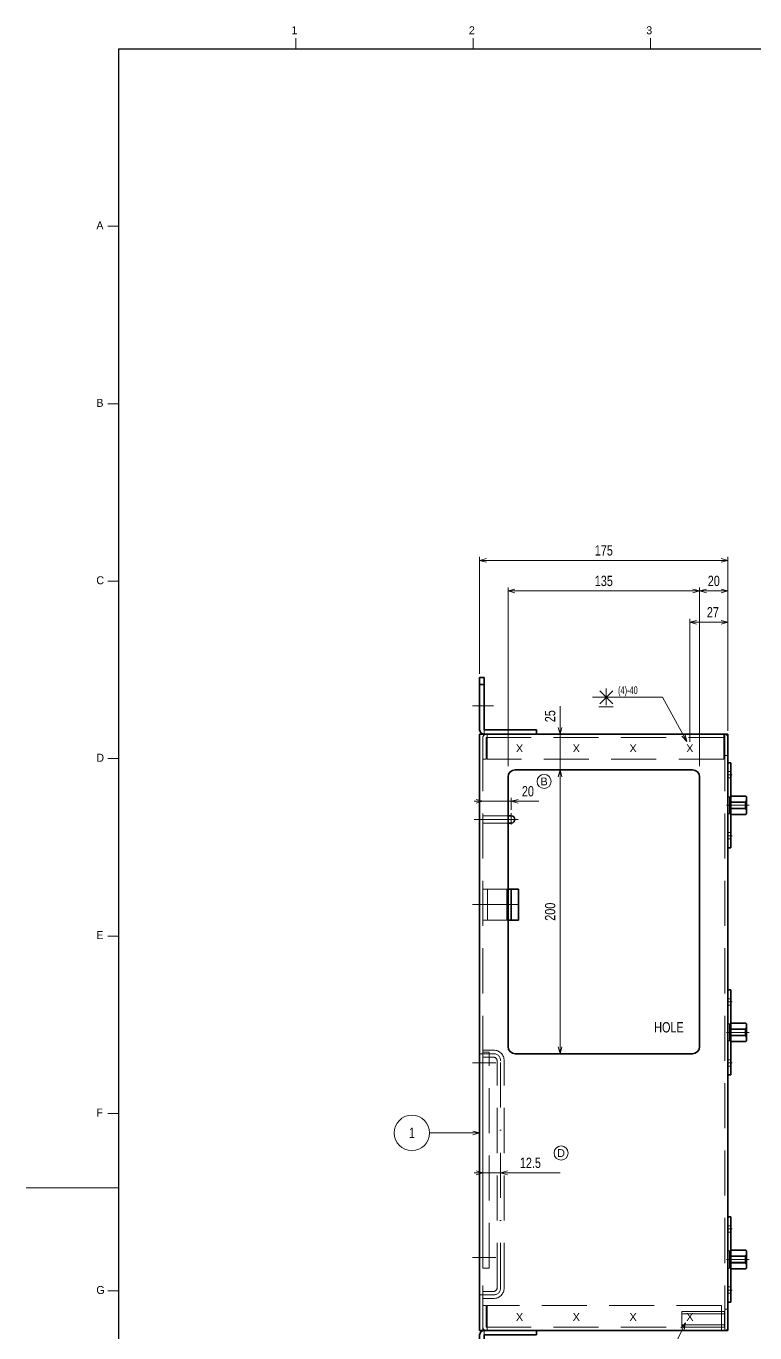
# Model space of a CAD drawing. Header units: millimetres. Extents: x 10 to 821, y 12 to 580.
# Drawn here: x 9.5 to 214.9, y 212.2 to 580.4 of the extents above; entities that cross this region are included whole.
import ezdxf
from ezdxf.enums import TextEntityAlignment as Align

# ---------------------------------------------------------------- set-up
doc = ezdxf.new("R2010")
doc.units = ezdxf.units.MM
doc.linetypes.add('DASHDOT', pattern=[25.3, 12.7, -6.3, 0, -6.3])
doc.linetypes.add('DASHED', pattern=[19, 12.7, -6.3])
for name, color, linetype in [('GR1_01', 7, 'Continuous'), ('GR1_02', 7, 'Continuous'), ('GR1_03', 7, 'Continuous'), ('GR1_04', 7, 'Continuous'), ('GR1_05', 7, 'Continuous'), ('GR1_06', 7, 'Continuous'), ('GR1_07', 7, 'Continuous'), ('GR1_08', 7, 'Continuous'), ('GR1_09', 7, 'Continuous'), ('GR1_10', 7, 'Continuous'), ('図面枠B6M', 7, 'Continuous')]:
    doc.layers.add(name, color=color, linetype=linetype)
doc.styles.add('HG丸ｺﾞｼｯｸM-PRO', font='')
doc.styles.get('HG丸ｺﾞｼｯｸM-PRO').set_extended_font_data('HG丸ｺﾞｼｯｸM-PRO')

# ---------------------------------------------------------------- blocks, each defined once
blk = doc.blocks.new('BLKF023')
at = {"layer": '図面枠B6M', "color": 4, "linetype": 'Continuous', "lineweight": 13}
for p, q in [((85.5, 577), (85.5, 574)), ((135.5, 577), (135.5, 574)), ((185.5, 577), (185.5, 574)), ((32.5, 524), (35.5, 524)), ((32.5, 474), (35.5, 474)), ((32.5, 424), (35.5, 424)), ((32.5, 374), (35.5, 374)), ((32.5, 324), (35.5, 324)), ((32.5, 274), (35.5, 274)), ((9.5, 253), (35.5, 253)), ((32.5, 224), (35.5, 224))]:
    blk.add_line(p, q, dxfattribs=at)
at = {"layer": '図面枠B6M', "color": 2, "linetype": 'Continuous', "lineweight": 25}
for q in [(35.5, 20), (821, 574)]:
    blk.add_line((35.5, 574), q, dxfattribs=at)
at = {"layer": '図面枠B6M', "color": 4, "linetype": 'Continuous', "lineweight": 13, "style": 'HG丸ｺﾞｼｯｸM-PRO'}
for s, width, p in [('1', 1.003994, (84.29, 577.45)), ('2', 1.003994, (134.3, 577.45)), ('3', 1.003994, (184.29, 577.45)), ('A', 1.002405, (29.29, 522.45)), ('B', 1.004704, (29.29, 472.45)), ('C', 1.001214, (29.29, 422.45)), ('D', 1.002334, (29.29, 372.45)), ('E', 1.001589, (29.29, 322.45)), ('F', 0.998986, (29.29, 272.45)), ('G', 1.003714, (29.29, 222.45))]:
    blk.add_text(s, height=2.25, dxfattribs=dict(at, width=width)).set_placement(p, align=Align.BOTTOM_LEFT)
blk = doc.blocks.new('BLKF028')
at = {"layer": 'GR1_04', "color": 4, "linetype": 'DASHED', "lineweight": 13}
for p, q in [((138.25, 379.93), (138.25, 373.85)), ((206.41, 380.85), (139.17, 380.85)), ((139.17, 379.93), (139.17, 373.85)), ((139.17, 379.93), (206.41, 379.93)), ((139.45, 380.85), (139.45, 373.85)), ((206.13, 380.85), (206.13, 373.85)), ((206.41, 380.85), (206.41, 374.85)), ((207.33, 374.85), (207.33, 379.93)), ((139.17, 373.85), (138.25, 373.85)), ((206.13, 373.85), (139.45, 373.85)), ((207.33, 374.85), (206.41, 374.85))]:
    blk.add_line(p, q, dxfattribs=at)
for centre, start, end in [((139.17, 379.93), 90, 180), ((206.41, 379.93), 0, 90)]:
    blk.add_arc(centre, 0.92, start, end, dxfattribs=at)
blk = doc.blocks.new('BLKF029')
at = {"layer": 'GR1_01', "color": 3, "linetype": 'Continuous', "lineweight": 35}
for p, q in [((207.33, 380.85), (137.33, 380.85)), ((137.33, 380.85), (137.33, 212.85)), ((207.33, 212.85), (207.33, 380.85)), ((207.33, 212.85), (137.33, 212.85))]:
    blk.add_line(p, q, dxfattribs=at)
at = {"layer": 'GR1_01', "color": 4, "linetype": 'DASHED', "lineweight": 13}
for p, q in [((138.25, 212.85), (138.25, 380.85)), ((206.41, 212.85), (206.41, 380.85))]:
    blk.add_line(p, q, dxfattribs=at)
blk = doc.blocks.new('BLKF030')
at = {"layer": 'GR1_04', "color": 4, "linetype": 'DASHED', "lineweight": 13}
for p, q in [((138.25, 213.77), (138.25, 219.85)), ((139.17, 219.85), (138.25, 219.85)), ((139.17, 213.77), (139.17, 219.85)), ((139.45, 212.85), (139.45, 219.85)), ((205.53, 219.85), (139.45, 219.85)), ((205.53, 212.85), (205.53, 219.85)), ((207.33, 218.85), (206.41, 218.85)), ((206.41, 212.85), (206.41, 218.85)), ((207.33, 218.85), (207.33, 213.77)), ((139.17, 213.77), (206.41, 213.77)), ((206.41, 212.85), (139.17, 212.85))]:
    blk.add_line(p, q, dxfattribs=at)
for centre, start, end in [((139.17, 213.77), 180, 270), ((206.41, 213.77), 270, 360)]:
    blk.add_arc(centre, 0.92, start, end, dxfattribs=at)
blk = doc.blocks.new('BLKF043')
at = {"layer": 'GR1_04', "color": 3, "linetype": 'Continuous', "lineweight": 35}
for p, q in [((137.33, 396.85), (138.61, 396.85)), ((137.33, 396.85), (137.33, 382.13)), ((137.33, 394.85), (138.61, 394.85)), ((138.61, 396.85), (138.61, 382.13)), ((138.61, 382.13), (153.33, 382.13)), ((138.61, 380.85), (153.33, 380.85)), ((153.33, 380.85), (153.33, 382.13))]:
    blk.add_line(p, q, dxfattribs=at)
at = {"layer": 'GR1_04', "color": 4, "linetype": 'DASHDOT', "lineweight": 13}
blk.add_line((135.32, 388.85), (141.26, 388.85), dxfattribs=at)
at = {"layer": 'GR1_04', "color": 4, "linetype": 'DASHED', "lineweight": 13}
blk.add_line((138.61, 382.13), (138.61, 380.85), dxfattribs=at)
at = {"layer": 'GR1_04', "color": 3, "linetype": 'Continuous', "lineweight": 35}
blk.add_arc((138.61, 382.13), 1.28, 180, 270, dxfattribs=at)
blk = doc.blocks.new('BLKF044')
at = {"layer": 'GR1_04', "color": 3, "linetype": 'Continuous', "lineweight": 35}
for p, q in [((137.33, 196.85), (137.33, 211.57)), ((138.61, 212.85), (153.33, 212.85)), ((138.61, 196.85), (138.61, 211.57)), ((138.61, 211.57), (153.33, 211.57)), ((153.33, 212.85), (153.33, 211.57)), ((137.33, 198.85), (138.61, 198.85)), ((137.33, 196.85), (138.61, 196.85))]:
    blk.add_line(p, q, dxfattribs=at)
at = {"layer": 'GR1_04', "color": 4, "linetype": 'DASHED', "lineweight": 13}
blk.add_line((138.61, 211.57), (138.61, 212.85), dxfattribs=at)
at = {"layer": 'GR1_04', "color": 4, "linetype": 'DASHDOT', "lineweight": 13}
blk.add_line((135.32, 204.85), (141.26, 204.85), dxfattribs=at)
at = {"layer": 'GR1_04', "color": 3, "linetype": 'Continuous', "lineweight": 35}
blk.add_arc((138.61, 211.57), 1.28, 90, 180, dxfattribs=at)
blk = doc.blocks.new('BLKF061')
at = {"layer": 'GR1_10', "color": 4, "linetype": 'DASHED', "lineweight": 13}
for p, q in [((138.25, 291.85), (138.25, 289.85)), ((141.25, 291.85), (138.25, 291.85)), ((141.25, 289.85), (138.25, 289.85)), ((142.25, 224.85), (142.25, 288.85)), ((144.25, 224.85), (144.25, 288.85)), ((141.25, 223.85), (138.25, 223.85)), ((138.25, 223.85), (138.25, 221.85)), ((141.25, 221.85), (138.25, 221.85))]:
    blk.add_line(p, q, dxfattribs=at)
at = {"layer": 'GR1_10', "color": 4, "linetype": 'DASHDOT', "lineweight": 13}
for p, q in [((141.25, 290.85), (137.18, 290.85)), ((143.25, 224.85), (143.25, 288.85)), ((141.25, 222.85), (137.32, 222.85))]:
    blk.add_line(p, q, dxfattribs=at)
at = {"layer": 'GR1_10', "color": 4, "linetype": 'DASHED', "lineweight": 13}
for centre, radius, start, end in [((141.25, 288.85), 3, 0, 90), ((141.25, 288.85), 1, 0, 90), ((141.25, 224.85), 3, 270, 0), ((141.25, 224.85), 1, 270, 0)]:
    blk.add_arc(centre, radius, start, end, dxfattribs=at)
at = {"layer": 'GR1_10', "color": 4, "linetype": 'DASHDOT', "lineweight": 13}
for centre, start, end in [((141.25, 288.85), 0, 90), ((141.25, 224.85), 270, 0)]:
    blk.add_arc(centre, 2, start, end, dxfattribs=at)
blk = doc.blocks.new('BLKF064')
at = {"layer": 'GR1_01', "color": 3, "linetype": 'Continuous', "lineweight": 35}
for p, q in [((145.33, 292.85), (145.33, 368.85)), ((197.33, 370.85), (147.33, 370.85)), ((199.33, 292.85), (199.33, 368.85)), ((197.33, 290.85), (147.33, 290.85))]:
    blk.add_line(p, q, dxfattribs=at)
for centre, start, end in [((147.33, 368.85), 90, 180), ((197.33, 368.85), 0, 90), ((147.33, 292.85), 180, 270), ((197.33, 292.85), 270, 0)]:
    blk.add_arc(centre, 2, start, end, dxfattribs=at)
blk = doc.blocks.new('BLKF066')
at = {"layer": 'GR1_03', "color": 3, "linetype": 'Continuous', "lineweight": 35}
for p, q in [((207.33, 244.85), (208.13, 244.85)), ((207.33, 220.85), (207.33, 244.85)), ((208.13, 244.85), (208.13, 220.85)), ((208.13, 220.85), (207.33, 220.85))]:
    blk.add_line(p, q, dxfattribs=at)
blk = doc.blocks.new('BLKF068')
at = {"layer": 'GR1_03', "color": 4, "linetype": 'DASHED', "lineweight": 13}
for p, q in [((207.73, 230.49), (207.73, 235.21)), ((207.73, 235.21), (208.13, 235.21)), ((212.13, 233.85), (212.53, 234.25)), ((208.13, 230.49), (207.73, 230.49)), ((212.13, 231.85), (212.53, 231.45))]:
    blk.add_line(p, q, dxfattribs=at)
at = {"layer": 'GR1_03', "color": 3, "linetype": 'Continuous', "lineweight": 35}
for p, q in [((208.13, 235.45), (212.33, 235.45)), ((208.13, 235.21), (208.13, 235.45)), ((212.33, 235.45), (212.53, 235.25)), ((212.53, 235.25), (212.53, 230.45)), ((208.13, 230.25), (208.13, 230.49)), ((212.33, 230.25), (208.13, 230.25)), ((212.53, 230.45), (212.33, 230.25))]:
    blk.add_line(p, q, dxfattribs=at)
blk = doc.blocks.new('BLKF067')
at = {"layer": 'GR1_03', "color": 4, "linetype": 'DASHDOT', "lineweight": 13}
blk.add_line((206.93, 232.85), (213.33, 232.85), dxfattribs=at)
at = {"layer": 'GR1_03', "color": 4, "linetype": 'DASHED', "lineweight": 13}
for p, q in [((212.13, 233.85), (207.73, 233.85)), ((212.13, 233.65), (207.73, 233.65)), ((212.13, 232.05), (207.73, 232.05)), ((212.13, 231.85), (212.13, 233.85)), ((212.13, 231.85), (207.73, 231.85))]:
    blk.add_line(p, q, dxfattribs=at)
at = {"layer": 'GR1_03', "color": 3, "linetype": 'Continuous', "lineweight": 35}
blk.add_blockref('BLKF068', (0, 0), dxfattribs=at)
blk = doc.blocks.new('BLKF065')
at = {"layer": 'GR1_03', "color": 4, "linetype": 'DASHDOT', "lineweight": 13}
for p, q in [((207.06, 241.45), (208.55, 241.45)), ((207.15, 224.25), (208.55, 224.25))]:
    blk.add_line(p, q, dxfattribs=at)
at = {"layer": 'GR1_03', "color": 4, "linetype": 'DASHED', "lineweight": 13}
for p, q in [((207.33, 242.35), (208.13, 242.35)), ((207.33, 240.55), (208.13, 240.55)), ((208.13, 235.25), (207.33, 235.25)), ((208.13, 230.45), (207.33, 230.45)), ((207.33, 225.15), (208.13, 225.15)), ((207.33, 223.35), (208.13, 223.35))]:
    blk.add_line(p, q, dxfattribs=at)
at = {"layer": 'GR1_03', "color": 3, "linetype": 'Continuous', "lineweight": 35}
blk.add_blockref('BLKF066', (0, 0), dxfattribs=at)
at = {"layer": 'GR1_03', "color": 4, "linetype": 'DASHED', "lineweight": 13}
blk.add_blockref('BLKF067', (0, 0), dxfattribs=at)
blk = doc.blocks.new('BLKF070')
at = {"layer": 'GR1_03', "color": 3, "linetype": 'Continuous', "lineweight": 35}
for p, q in [((207.33, 308.85), (208.13, 308.85)), ((207.33, 284.85), (207.33, 308.85)), ((208.13, 308.85), (208.13, 284.85)), ((208.13, 284.85), (207.33, 284.85))]:
    blk.add_line(p, q, dxfattribs=at)
blk = doc.blocks.new('BLKF072')
at = {"layer": 'GR1_03', "color": 4, "linetype": 'DASHED', "lineweight": 13}
for p, q in [((207.73, 294.49), (207.73, 299.21)), ((207.73, 299.21), (208.13, 299.21)), ((212.13, 297.85), (212.53, 298.25)), ((212.13, 295.85), (212.53, 295.45)), ((208.13, 294.49), (207.73, 294.49))]:
    blk.add_line(p, q, dxfattribs=at)
at = {"layer": 'GR1_03', "color": 3, "linetype": 'Continuous', "lineweight": 35}
for p, q in [((208.13, 299.45), (212.33, 299.45)), ((208.13, 299.21), (208.13, 299.45)), ((212.33, 299.45), (212.53, 299.25)), ((212.53, 299.25), (212.53, 294.45)), ((208.13, 294.25), (208.13, 294.49)), ((212.33, 294.25), (208.13, 294.25)), ((212.53, 294.45), (212.33, 294.25))]:
    blk.add_line(p, q, dxfattribs=at)
blk = doc.blocks.new('BLKF071')
at = {"layer": 'GR1_03', "color": 4, "linetype": 'DASHDOT', "lineweight": 13}
blk.add_line((206.93, 296.85), (213.33, 296.85), dxfattribs=at)
at = {"layer": 'GR1_03', "color": 4, "linetype": 'DASHED', "lineweight": 13}
for p, q in [((212.13, 297.85), (207.73, 297.85)), ((212.13, 297.65), (207.73, 297.65)), ((212.13, 296.05), (207.73, 296.05)), ((212.13, 295.85), (207.73, 295.85)), ((212.13, 295.85), (212.13, 297.85))]:
    blk.add_line(p, q, dxfattribs=at)
at = {"layer": 'GR1_03', "color": 3, "linetype": 'Continuous', "lineweight": 35}
blk.add_blockref('BLKF072', (0, 0), dxfattribs=at)
blk = doc.blocks.new('BLKF069')
at = {"layer": 'GR1_03', "color": 4, "linetype": 'DASHED', "lineweight": 13}
for p, q in [((207.33, 306.35), (208.13, 306.35)), ((207.33, 304.55), (208.13, 304.55)), ((208.13, 299.25), (207.33, 299.25)), ((208.13, 294.45), (207.33, 294.45)), ((207.33, 289.15), (208.13, 289.15)), ((207.33, 287.35), (208.13, 287.35))]:
    blk.add_line(p, q, dxfattribs=at)
at = {"layer": 'GR1_03', "color": 4, "linetype": 'DASHDOT', "lineweight": 13}
for p, q in [((207.06, 305.45), (208.55, 305.45)), ((207.15, 288.25), (208.55, 288.25))]:
    blk.add_line(p, q, dxfattribs=at)
at = {"layer": 'GR1_03', "color": 3, "linetype": 'Continuous', "lineweight": 35}
blk.add_blockref('BLKF070', (0, 0), dxfattribs=at)
at = {"layer": 'GR1_03', "color": 4, "linetype": 'DASHED', "lineweight": 13}
blk.add_blockref('BLKF071', (0, 0), dxfattribs=at)
blk = doc.blocks.new('BLKF074')
at = {"layer": 'GR1_03', "color": 3, "linetype": 'Continuous', "lineweight": 35}
for p, q in [((207.33, 372.85), (208.13, 372.85)), ((207.33, 348.85), (207.33, 372.85)), ((208.13, 372.85), (208.13, 348.85)), ((208.13, 348.85), (207.33, 348.85))]:
    blk.add_line(p, q, dxfattribs=at)
blk = doc.blocks.new('BLKF076')
at = {"layer": 'GR1_03', "color": 4, "linetype": 'DASHED', "lineweight": 13}
for p, q in [((207.73, 358.49), (207.73, 363.21)), ((207.73, 363.21), (208.13, 363.21)), ((212.13, 361.85), (212.53, 362.25)), ((208.13, 358.49), (207.73, 358.49)), ((212.13, 359.85), (212.53, 359.45))]:
    blk.add_line(p, q, dxfattribs=at)
at = {"layer": 'GR1_03', "color": 3, "linetype": 'Continuous', "lineweight": 35}
for p, q in [((208.13, 363.45), (212.33, 363.45)), ((208.13, 363.21), (208.13, 363.45)), ((212.33, 363.45), (212.53, 363.25)), ((212.53, 363.25), (212.53, 358.45)), ((208.13, 358.25), (208.13, 358.49)), ((212.33, 358.25), (208.13, 358.25)), ((212.53, 358.45), (212.33, 358.25))]:
    blk.add_line(p, q, dxfattribs=at)
blk = doc.blocks.new('BLKF075')
at = {"layer": 'GR1_03', "color": 4, "linetype": 'DASHED', "lineweight": 13}
for p, q in [((212.13, 361.85), (207.73, 361.85)), ((212.13, 361.65), (207.73, 361.65)), ((212.13, 359.85), (212.13, 361.85)), ((212.13, 360.05), (207.73, 360.05)), ((212.13, 359.85), (207.73, 359.85))]:
    blk.add_line(p, q, dxfattribs=at)
at = {"layer": 'GR1_03', "color": 4, "linetype": 'DASHDOT', "lineweight": 13}
blk.add_line((206.93, 360.85), (213.33, 360.85), dxfattribs=at)
at = {"layer": 'GR1_03', "color": 3, "linetype": 'Continuous', "lineweight": 35}
blk.add_blockref('BLKF076', (0, 0), dxfattribs=at)
blk = doc.blocks.new('BLKF073')
at = {"layer": 'GR1_03', "color": 4, "linetype": 'DASHDOT', "lineweight": 13}
for p, q in [((207.06, 369.45), (208.55, 369.45)), ((207.15, 352.25), (208.55, 352.25))]:
    blk.add_line(p, q, dxfattribs=at)
at = {"layer": 'GR1_03', "color": 4, "linetype": 'DASHED', "lineweight": 13}
for p, q in [((207.33, 370.35), (208.13, 370.35)), ((207.33, 368.55), (208.13, 368.55)), ((208.13, 363.25), (207.33, 363.25)), ((208.13, 358.45), (207.33, 358.45)), ((207.33, 353.15), (208.13, 353.15)), ((207.33, 351.35), (208.13, 351.35))]:
    blk.add_line(p, q, dxfattribs=at)
at = {"layer": 'GR1_03', "color": 3, "linetype": 'Continuous', "lineweight": 35}
blk.add_blockref('BLKF074', (0, 0), dxfattribs=at)
at = {"layer": 'GR1_03', "color": 4, "linetype": 'DASHED', "lineweight": 13}
blk.add_blockref('BLKF075', (0, 0), dxfattribs=at)
blk = doc.blocks.new('BLKF077')
at = {"layer": 'GR1_09', "color": 4, "linetype": 'DASHED', "lineweight": 13}
for p, q in [((206.33, 218.17), (194.33, 218.17)), ((194.33, 218.17), (194.33, 213.77)), ((194.33, 217.53), (206.33, 217.53)), ((206.33, 213.77), (206.33, 218.17)), ((194.33, 214.41), (206.33, 214.41)), ((194.33, 213.77), (206.33, 213.77))]:
    blk.add_line(p, q, dxfattribs=at)
blk = doc.blocks.new('FXTIP_ARROW_S')
at = {"color": 0, "linetype": 'Continuous', "lineweight": -2}
for q in [(-1, 0), (-0.97, 0.26), (-0.97, -0.26)]:
    blk.add_line((0, 0), q, dxfattribs=at)
blk = doc.blocks.new('FXTIP_ARROW_E')
at = {"color": 0, "linetype": 'Continuous', "lineweight": -2}
for q in [(-1, 0), (-0.97, 0.26), (-0.97, -0.26)]:
    blk.add_line((0, 0), q, dxfattribs=at)
blk = doc.blocks.new('BLKF122')
at = {"layer": 'GR1_07', "color": 4, "linetype": 'DASHED', "lineweight": 13}
for p, q in [((138.25, 291.25), (138.25, 230.45)), ((140.05, 291.25), (138.25, 291.25)), ((140.05, 230.45), (140.05, 291.25)), ((140.05, 230.45), (138.25, 230.45))]:
    blk.add_line(p, q, dxfattribs=at)
blk = doc.blocks.new('BLKF144')
at = {"layer": 'GR1_08', "color": 4, "linetype": 'Continuous', "lineweight": 13}
for p, q in [((171.21, 393.1), (174.83, 389.48)), ((174.83, 393.1), (171.21, 389.48)), ((173.02, 389.05), (173.02, 393.77)), ((170.93, 388.58), (175.01, 388.58))]:
    blk.add_line(p, q, dxfattribs=at)
blk = doc.blocks.new('BLKF173')
at = {"layer": 'GR1_10', "color": 4, "linetype": 'DASHED', "lineweight": 13}
for p, q in [((145.33, 357.85), (138.25, 357.85)), ((138.25, 355.85), (145.33, 355.85))]:
    blk.add_line(p, q, dxfattribs=at)
at = {"layer": 'GR1_10', "color": 3, "linetype": 'Continuous', "lineweight": 35}
for p, q in [((146.25, 357.85), (145.33, 357.85)), ((145.33, 355.85), (146.25, 355.85))]:
    blk.add_line(p, q, dxfattribs=at)
blk.add_arc((146.25, 356.85), 1, 270, 90, dxfattribs=at)
blk = doc.blocks.new('BLKF172')
at = {"layer": 'GR1_10', "color": 4, "linetype": 'DASHDOT', "lineweight": 13}
for p, q in [((146.25, 355.41), (146.25, 358.59)), ((135.83, 356.85), (148.22, 356.85))]:
    blk.add_line(p, q, dxfattribs=at)
at = {"layer": 'GR1_10', "color": 3, "linetype": 'Continuous', "lineweight": 35}
blk.add_blockref('BLKF173', (0, 0), dxfattribs=at)
blk = doc.blocks.new('BLKF174')
at = {"layer": 'GR1_05', "color": 4, "linetype": 'Continuous', "lineweight": 13}
blk.add_circle((155.5, 367.56), 2, dxfattribs=at)
at = {"layer": 'GR1_05', "color": 4, "linetype": 'Continuous', "lineweight": 13, "style": 'HG丸ｺﾞｼｯｸM-PRO', "width": 1.04272}
blk.add_text('B', height=2.18, dxfattribs=at).set_placement((155.5, 367.56), align=Align.MIDDLE_CENTER)
blk = doc.blocks.new('BLKF222')
at = {"layer": 'GR1_05', "color": 4, "linetype": 'Continuous', "lineweight": 13}
blk.add_circle((160.29, 262.85), 2, dxfattribs=at)
at = {"layer": 'GR1_05', "color": 4, "linetype": 'Continuous', "lineweight": 13, "style": 'HG丸ｺﾞｼｯｸM-PRO', "width": 1.042833}
blk.add_text('D', height=2.18, dxfattribs=at).set_placement((160.29, 262.85), align=Align.MIDDLE_CENTER)
blk = doc.blocks.new('BLKF276')
at = {"layer": 'GR1_01', "color": 4, "linetype": 'DASHED', "lineweight": 13}
for p, q in [((138.25, 328.45), (138.25, 337.25)), ((138.25, 337.25), (145.33, 337.25)), ((139.53, 328.45), (139.53, 337.25)), ((144.97, 328.45), (144.97, 337.25)), ((138.25, 328.45), (145.33, 328.45))]:
    blk.add_line(p, q, dxfattribs=at)
at = {"layer": 'GR1_01', "color": 3, "linetype": 'Continuous', "lineweight": 35}
for p, q in [((145.33, 337.25), (148.25, 337.25)), ((146.25, 328.45), (146.25, 337.25)), ((148.25, 328.45), (148.25, 337.25)), ((145.33, 328.45), (148.25, 328.45))]:
    blk.add_line(p, q, dxfattribs=at)
at = {"layer": 'GR1_01', "color": 4, "linetype": 'DASHDOT', "lineweight": 13}
blk.add_line((135.28, 332.85), (151.4, 332.85), dxfattribs=at)

msp = doc.modelspace()

# ---------------------------------------------------------------- linework, layer by layer
at = {"layer": 'GR1_02', "color": 4, "linetype": 'Continuous', "lineweight": 13}
for p, q in [((137.33, 397.85), (137.33, 430.85)), ((207.33, 381.85), (207.33, 430.85)), ((137.33, 429.85), (207.33, 429.85)), ((145.33, 371.85), (145.33, 422.25)), ((145.33, 421.25), (199.33, 421.25)), ((199.33, 371.85), (199.33, 422.25)), ((199.33, 421.25), (207.33, 421.25)), ((207.33, 381.85), (207.33, 422.25)), ((196.53, 378.75), (196.53, 413.41)), ((207.33, 381.85), (207.33, 413.41)), ((196.53, 412.41), (207.33, 412.41)), ((160.02, 380.85), (160.02, 388.77)), ((160.02, 370.85), (160.02, 380.85)), ((160.02, 290.85), (160.02, 370.85)), ((135.75, 361.98), (138.25, 361.98)), ((138.25, 361.98), (146.25, 361.98)), ((146.25, 359.59), (146.25, 362.98)), ((146.25, 361.98), (154.03, 361.98)), ((135.75, 257.27), (138.25, 257.27)), ((138.25, 257.27), (143.25, 257.27)), ((143.25, 257.27), (160.04, 257.27))]:
    msp.add_line(p, q, dxfattribs=at)
at = {"layer": 'GR1_06', "color": 4, "linetype": 'Continuous', "lineweight": 13}
msp.add_line((137.33, 268.51), (123.23, 268.51), dxfattribs=at)
msp.add_circle((118.23, 268.51), 5, dxfattribs=at)
at = {"layer": 'GR1_07', "color": 4, "linetype": 'DASHDOT', "lineweight": 13}
for p, q in [((135.31, 288.25), (141.91, 288.25)), ((135.31, 233.45), (141.91, 233.45))]:
    msp.add_line(p, q, dxfattribs=at)
at = {"layer": 'GR1_08', "color": 4, "linetype": 'Continuous', "lineweight": 13}
for p, q in [((188.83, 391.29), (169.18, 391.29)), ((195.76, 378.86), (188.83, 391.29)), ((195.38, 215.04), (186.66, 197.06))]:
    msp.add_line(p, q, dxfattribs=at)

# ---------------------------------------------------------------- block references
at = {"layer": 'GR1_01', "color": 3, "linetype": 'Continuous', "lineweight": 35}
for name in ['BLKF029', 'BLKF064']:
    msp.add_blockref(name, (0, 0), dxfattribs=at)
at = {"layer": 'GR1_01', "color": 4, "linetype": 'DASHED', "lineweight": 13}
msp.add_blockref('BLKF276', (0, 0), dxfattribs=at)
at = {"layer": 'GR1_02', "color": 4, "linetype": 'Continuous', "lineweight": 13, "xscale": 2, "yscale": 2}
for name, p, rotation in [('FXTIP_ARROW_S', (137.33, 429.85), 180), ('FXTIP_ARROW_E', (207.33, 429.85), 360), ('FXTIP_ARROW_S', (145.33, 421.25), 180), ('FXTIP_ARROW_E', (199.33, 421.25), 360), ('FXTIP_ARROW_S', (199.33, 421.25), 180), ('FXTIP_ARROW_E', (207.33, 421.25), 360), ('FXTIP_ARROW_S', (196.53, 412.41), 180), ('FXTIP_ARROW_E', (207.33, 412.41), 360), ('FXTIP_ARROW_S', (160.02, 380.85), 270), ('FXTIP_ARROW_E', (160.02, 370.85), 90), ('FXTIP_ARROW_E', (138.25, 361.98), 360), ('FXTIP_ARROW_S', (146.25, 361.98), 180), ('FXTIP_ARROW_S', (160.02, 290.85), 270), ('FXTIP_ARROW_E', (138.25, 257.27), 360), ('FXTIP_ARROW_S', (143.25, 257.27), 180)]:
    msp.add_blockref(name, p, dxfattribs=dict(at, rotation=rotation))
at = {"layer": 'GR1_03', "color": 4, "linetype": 'DASHED', "lineweight": 13}
for name in ['BLKF073', 'BLKF069', 'BLKF065']:
    msp.add_blockref(name, (0, 0), dxfattribs=at)
at = {"layer": 'GR1_04', "color": 3, "linetype": 'Continuous', "lineweight": 35}
for name in ['BLKF043', 'BLKF044']:
    msp.add_blockref(name, (0, 0), dxfattribs=at)
at = {"layer": 'GR1_04', "color": 4, "linetype": 'DASHED', "lineweight": 13}
for name in ['BLKF028', 'BLKF030']:
    msp.add_blockref(name, (0, 0), dxfattribs=at)
at = {"layer": 'GR1_05', "color": 4, "linetype": 'Continuous', "lineweight": 13}
for name in ['BLKF174', 'BLKF222']:
    msp.add_blockref(name, (0, 0), dxfattribs=at)
at = {"layer": 'GR1_06', "color": 4, "linetype": 'Continuous', "lineweight": 13, "xscale": 2, "yscale": 2}
msp.add_blockref('FXTIP_ARROW_S', (137.33, 268.51), dxfattribs=at)
at = {"layer": 'GR1_07', "color": 4, "linetype": 'DASHED', "lineweight": 13}
msp.add_blockref('BLKF122', (0, 0), dxfattribs=at)
at = {"layer": 'GR1_08', "color": 4, "linetype": 'Continuous', "lineweight": 13}
msp.add_blockref('BLKF144', (0, 0), dxfattribs=at)
at = {"layer": 'GR1_08', "color": 4, "linetype": 'Continuous', "lineweight": 13, "xscale": 2, "yscale": 2}
for p, rotation in [((195.76, 378.86), 299.1397166385257), ((195.38, 215.04), 64.11584784688766)]:
    msp.add_blockref('FXTIP_ARROW_S', p, dxfattribs=dict(at, rotation=rotation))
at = {"layer": 'GR1_09', "color": 4, "linetype": 'DASHED', "lineweight": 13}
msp.add_blockref('BLKF077', (0, 0), dxfattribs=at)
at = {"layer": 'GR1_10', "color": 4, "linetype": 'DASHDOT', "lineweight": 13}
msp.add_blockref('BLKF172', (0, 0), dxfattribs=at)
at = {"layer": 'GR1_10', "color": 4, "linetype": 'DASHED', "lineweight": 13}
msp.add_blockref('BLKF061', (0, 0), dxfattribs=at)
at = {"layer": '図面枠B6M', "color": 4, "linetype": 'Continuous', "lineweight": 13}
msp.add_blockref('BLKF023', (0, 0), dxfattribs=at)

# ---------------------------------------------------------------- texts
at = {"layer": 'GR1_02', "color": 3, "linetype": 'Continuous', "lineweight": 35, "style": 'HG丸ｺﾞｼｯｸM-PRO', "width": 0.784542}
for s, rotation, p in [('175', 0, (172.33, 430.35)), ('135', 0, (172.33, 421.75)), ('20', 0, (203.33, 421.75)), ('27', 0, (203.07, 412.91)), ('25', 90, (159.52, 385.95)), ('200', 90, (159.52, 330.85))]:
    msp.add_text(s, height=2.909, rotation=rotation, dxfattribs=at).set_placement(p, align=Align.BOTTOM_CENTER)
at = {"layer": 'GR1_02', "color": 3, "linetype": 'Continuous', "lineweight": 35, "style": 'HG丸ｺﾞｼｯｸM-PRO'}
for s, width, p in [('20', 0.784542, (150.93, 362.48)), ('12.5', 0.784749, (151.64, 257.77))]:
    msp.add_text(s, height=2.909, dxfattribs=dict(at, width=width)).set_placement(p, align=Align.BOTTOM_CENTER)
at = {"layer": 'GR1_02', "color": 3, "linetype": 'Continuous', "lineweight": 35, "style": 'HG丸ｺﾞｼｯｸM-PRO', "width": 0.782831}
msp.add_text('HOLE', height=2.909, dxfattribs=at).set_placement((190.69, 298.28), align=Align.MIDDLE_CENTER)
at = {"layer": 'GR1_06', "color": 3, "linetype": 'Continuous', "lineweight": 35, "style": 'HG丸ｺﾞｼｯｸM-PRO', "width": 0.784542}
msp.add_text('1', height=2.91, rotation=0, dxfattribs=at).set_placement((118.23, 268.51), align=Align.MIDDLE_CENTER)
at = {"layer": 'GR1_08', "color": 3, "linetype": 'Continuous', "lineweight": 35, "style": 'HG丸ｺﾞｼｯｸM-PRO', "width": 0.691329}
msp.add_text('(4)-40', height=2.182, dxfattribs=at).set_placement((176.34, 393.28), align=Align.MIDDLE_LEFT)
at = {"layer": 'GR1_08', "color": 3, "linetype": 'Continuous', "lineweight": 35, "style": 'HG丸ｺﾞｼｯｸM-PRO', "width": 1.042235}
for p in [(148.58, 376.91), (164.58, 376.91), (180.58, 376.91), (196.58, 376.91), (148.58, 216.65), (164.58, 216.65), (180.58, 216.65), (196.58, 216.65)]:
    msp.add_text('X', height=2.18, dxfattribs=at).set_placement(p, align=Align.MIDDLE_CENTER)

doc.saveas('drawing.dxf')
